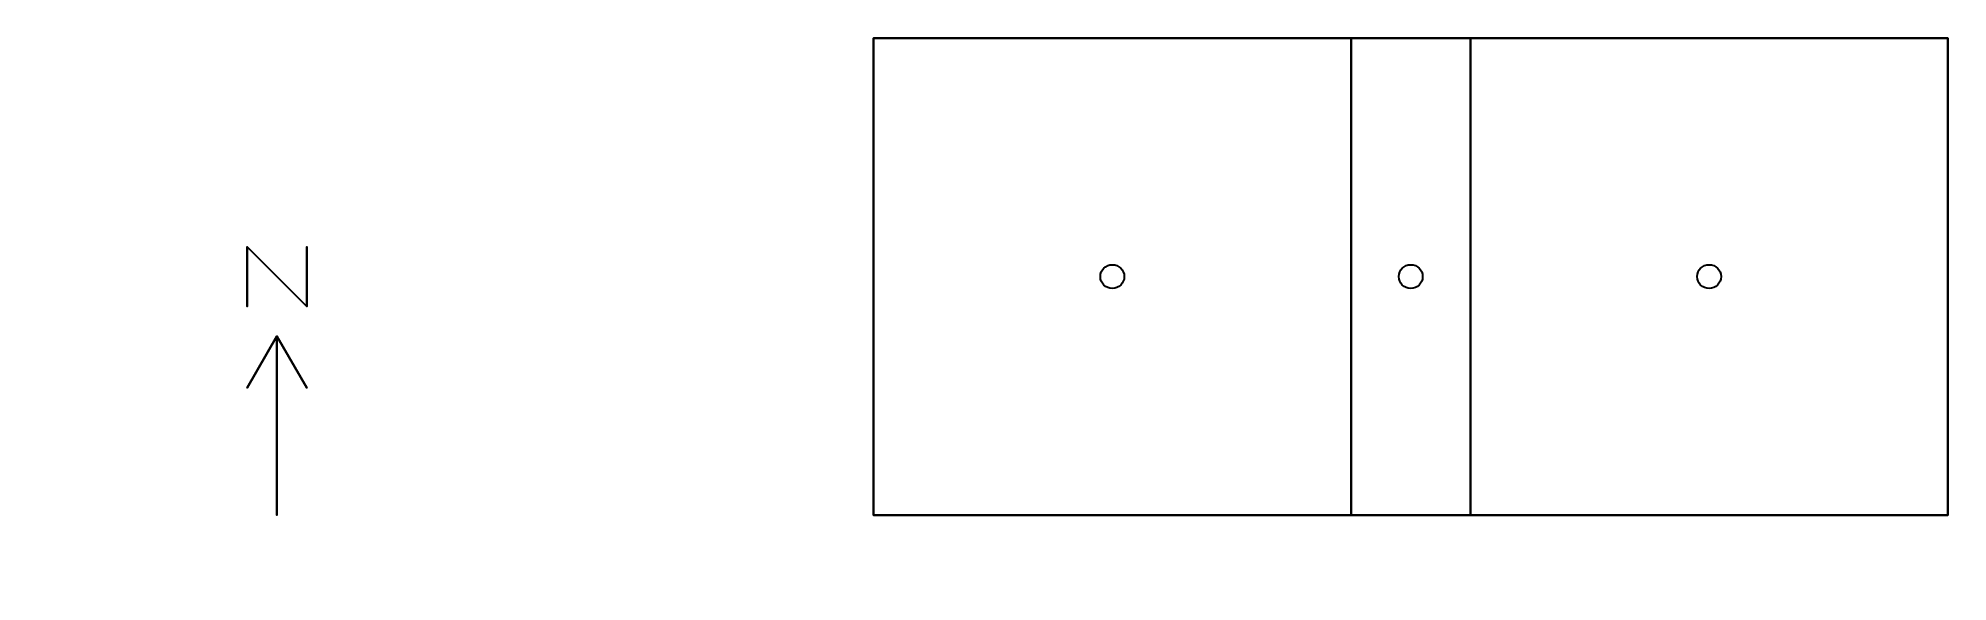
# Model space of a CAD drawing. Header units: metres. Extents: x -22.1 to 9.9, y -2.3 to 6.8.
import ezdxf

# ---------------------------------------------------------------- set-up
doc = ezdxf.new("R2010")
doc.units = ezdxf.units.M

msp = doc.modelspace()

# ---------------------------------------------------------------- linework, layer by layer
at = {"layer": '1', "color": 3}
for points in [[(-18.58452, 3.3103, 0.1), (-18.58452, 3.3103), (-18.58452, 2.3103), (-18.58452, 2.3103, 0.1)], [(-18.58452, 3.3103, 0.1), (-18.58452, 3.3103), (-17.58452, 2.3103), (-17.58452, 2.3103, 0.1)], [(-17.58452, 3.3103, 0.1), (-17.58452, 3.3103), (-17.58452, 2.3103), (-17.58452, 2.3103, 0.1)], [(-18.08452, 1.8103, 0.1), (-18.08452, 1.8103), (-18.58452, 0.94428), (-18.58452, 0.94428, 0.1)], [(-18.08452, 1.8103, 0.1), (-18.08452, 1.8103), (-18.08452, -1.1897), (-18.08452, -1.1897, 0.1)], [(-18.08452, 1.8103, 0.1), (-18.08452, 1.8103), (-17.58452, 0.94428), (-17.58452, 0.94428, 0.1)]]:
    msp.add_3dface(points, dxfattribs=at)
at = {"layer": 'BLOCCO1_ZONA1', "color": 10}
msp.add_circle((5.915, 2.81, 0.9), 0.2, dxfattribs=at)
msp.add_circle((5.915, 2.81, 0.9), 0.2, dxfattribs=at)
at = {"layer": 'BLOCCO1_ZONA1', "color": 43}
for points in [[(1.91548, 6.8103, 3), (1.91548, 6.8103), (1.91548, -1.1897), (1.91548, -1.1897, 3)], [(9.91548, 6.8103, 3), (9.91548, 6.8103), (1.91548, 6.8103), (1.91548, 6.8103, 3)], [(9.91548, -1.1897, 3), (9.91548, -1.1897), (9.91548, 6.8103), (9.91548, 6.8103, 3)], [(1.91548, -1.1897, 3), (1.91548, -1.1897), (9.91548, -1.1897), (9.91548, -1.1897, 3)]]:
    msp.add_3dface(points, dxfattribs=at)
at = {"layer": 'BLOCCO1_ZONA1', "color": 8}
msp.add_3dface([(9.91548, 6.8103), (9.91548, -1.1897), (1.91548, -1.1897), (1.91548, 6.8103)], dxfattribs=at)
at = {"layer": 'BLOCCO1_ZONA1', "color": 15}
msp.add_3dface([(1.91548, 6.8103, 3), (1.91548, -1.1897, 3), (9.91548, -1.1897, 3), (9.91548, 6.8103, 3)], dxfattribs=at)
at = {"layer": 'BLOCCO1_ZONA2', "color": 10}
msp.add_circle((-4.085, 2.81, 0.9), 0.2, dxfattribs=at)
msp.add_circle((-4.085, 2.81, 0.9), 0.2, dxfattribs=at)
at = {"layer": 'BLOCCO1_ZONA2', "color": 43}
for points in [[(-0.08452, 6.8103, 3), (-0.08452, 6.8103), (-8.08452, 6.8103), (-8.08452, 6.8103, 3)], [(-8.08452, 6.8103, 3), (-8.08452, 6.8103), (-8.08452, -1.1897), (-8.08452, -1.1897, 3)], [(-0.08452, -1.1897, 3), (-0.08452, -1.1897), (-0.08452, 6.8103), (-0.08452, 6.8103, 3)], [(-8.08452, -1.1897, 3), (-8.08452, -1.1897), (-0.08452, -1.1897), (-0.08452, -1.1897, 3)]]:
    msp.add_3dface(points, dxfattribs=at)
at = {"layer": 'BLOCCO1_ZONA2', "color": 8}
msp.add_3dface([(-0.08452, 6.8103), (-0.08452, -1.1897), (-8.08452, -1.1897), (-8.08452, 6.8103)], dxfattribs=at)
at = {"layer": 'BLOCCO1_ZONA2', "color": 15}
msp.add_3dface([(-8.08452, 6.8103, 3), (-8.08452, -1.1897, 3), (-0.08452, -1.1897, 3), (-0.08452, 6.8103, 3)], dxfattribs=at)
at = {"layer": 'BLOCCO1_ZONA3', "color": 10}
msp.add_circle((0.915, 2.81, 0.9), 0.2, dxfattribs=at)
msp.add_circle((0.915, 2.81, 0.9), 0.2, dxfattribs=at)
at = {"layer": 'BLOCCO1_ZONA3', "color": 43}
for points in [[(-0.08452, 6.8103, 3), (-0.08452, 6.8103), (-0.08452, -1.1897), (-0.08452, -1.1897, 3)], [(1.91548, 6.8103, 3), (1.91548, 6.8103), (-0.08452, 6.8103), (-0.08452, 6.8103, 3)], [(1.91548, -1.1897, 3), (1.91548, -1.1897), (1.91548, 6.8103), (1.91548, 6.8103, 3)], [(-0.08452, -1.1897, 3), (-0.08452, -1.1897), (1.91548, -1.1897), (1.91548, -1.1897, 3)]]:
    msp.add_3dface(points, dxfattribs=at)
at = {"layer": 'BLOCCO1_ZONA3', "color": 8}
msp.add_3dface([(1.91548, 6.8103), (1.91548, -1.1897), (-0.08452, -1.1897), (-0.08452, 6.8103)], dxfattribs=at)
at = {"layer": 'BLOCCO1_ZONA3', "color": 15}
msp.add_3dface([(-0.08452, 6.8103, 3), (-0.08452, -1.1897, 3), (1.91548, -1.1897, 3), (1.91548, 6.8103, 3)], dxfattribs=at)

doc.saveas('drawing.dxf')
